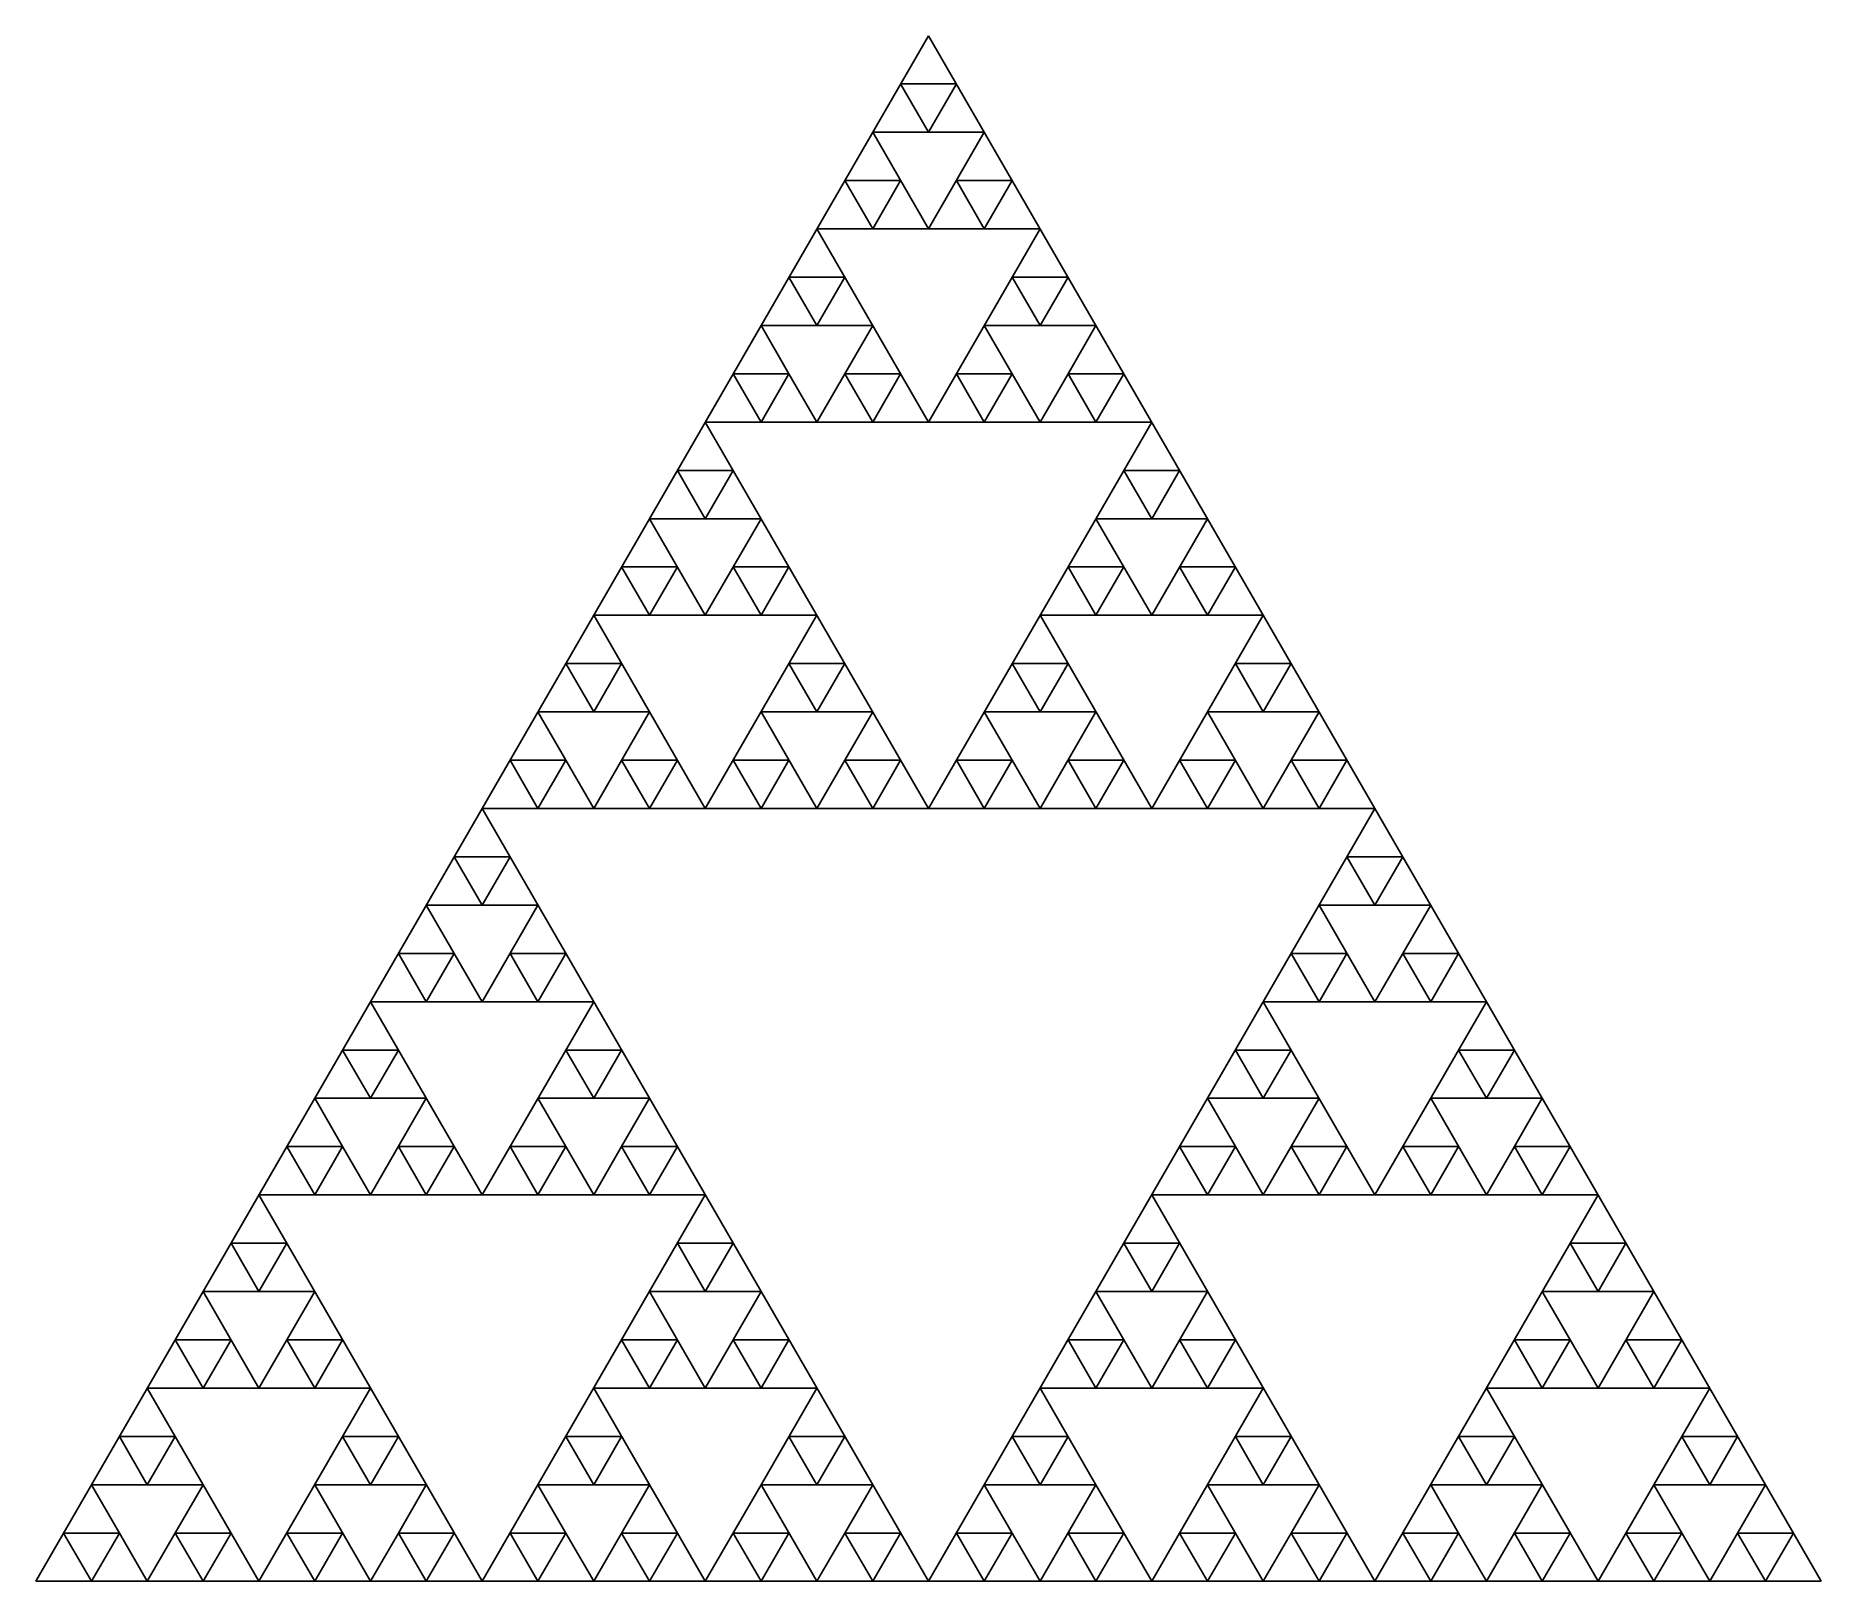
# Model space of a CAD drawing. Header units: inches. Extents: x -1.97 to 1.97, y -1.14 to 2.27.
import ezdxf

# ---------------------------------------------------------------- set-up
doc = ezdxf.new("R2010")
doc.units = ezdxf.units.IN
doc.layers.get('0').update_dxf_attribs({"linetype": 'CONTINUOUS'})
for name, color, linetype in [('1', 7, 'CONTINUOUS'), ('2', 7, 'CONTINUOUS'), ('3', 7, 'CONTINUOUS'), ('4', 7, 'CONTINUOUS'), ('5', 7, 'CONTINUOUS')]:
    doc.layers.add(name, color=color, linetype=linetype)

msp = doc.modelspace()

# ---------------------------------------------------------------- linework, layer by layer
at = {"color": 0, "linetype": 'CONTINUOUS'}
for p, q in [((-1.9685, -1.1365), (0, 2.273)), ((0, 2.273), (1.9685, -1.1365)), ((1.9685, -1.1365), (-1.9685, -1.1365))]:
    msp.add_line(p, q, dxfattribs=at)
at = {"layer": '1', "color": 1, "linetype": 'CONTINUOUS'}
for p, q in [((-0.9843, 0.5683), (0, 2.273)), ((0, 2.273), (0.9843, 0.5683)), ((-1.9685, -1.1365), (-0.9843, 0.5683)), ((0.9843, 0.5683), (-0.9843, 0.5683)), ((-0.9843, 0.5683), (0, -1.1365)), ((0, -1.1365), (0.9843, 0.5683)), ((0.9843, 0.5683), (1.9685, -1.1365)), ((0, -1.1365), (-1.9685, -1.1365)), ((1.9685, -1.1365), (0, -1.1365))]:
    msp.add_line(p, q, dxfattribs=at)
at = {"layer": '2', "color": 2, "linetype": 'CONTINUOUS'}
for p, q in [((-0.4921, 1.4206), (0, 0.5683)), ((-0.4921, 1.4206), (0.4921, 1.4206)), ((0, 0.5683), (0.4921, 1.4206)), ((-0.4921, -0.2841), (-1.4764, -0.2841)), ((-0.9843, -1.1365), (-1.4764, -0.2841)), ((-0.9843, -1.1365), (-0.4921, -0.2841)), ((0.4921, -0.2841), (0.9843, -1.1365)), ((1.4764, -0.2841), (0.4921, -0.2841)), ((1.4764, -0.2841), (0.9843, -1.1365))]:
    msp.add_line(p, q, dxfattribs=at)
at = {"layer": '3', "color": 3, "linetype": 'CONTINUOUS'}
for p, q in [((0, 1.4206), (-0.2461, 1.8468)), ((-0.2461, 1.8468), (0, 1.8468)), ((0.2461, 1.8468), (0, 1.4206)), ((0, 1.8468), (0.2461, 1.8468)), ((-0.7382, 0.9945), (-0.2461, 0.9945)), ((-0.6152, 0.7814), (-0.7382, 0.9945)), ((-0.2461, 0.9945), (-0.4921, 0.5683)), ((0.4921, 0.5683), (0.2461, 0.9945)), ((0.2461, 0.9945), (0.7382, 0.9945)), ((0.7382, 0.9945), (0.6152, 0.7814)), ((-0.4921, 0.5683), (-0.6152, 0.7814)), ((0.6152, 0.7814), (0.4921, 0.5683)), ((-0.9843, -0.2841), (-1.2303, 0.1421)), ((-1.2303, 0.1421), (-0.9843, 0.1421)), ((-0.7382, 0.1421), (-0.9843, -0.2841)), ((-0.9843, 0.1421), (-0.7382, 0.1421)), ((0.9843, -0.2841), (0.7382, 0.1421)), ((0.7382, 0.1421), (0.9843, 0.1421)), ((1.2303, 0.1421), (0.9843, -0.2841)), ((0.9843, 0.1421), (1.2303, 0.1421)), ((-1.7224, -0.7103), (-1.2303, -0.7103)), ((-1.5994, -0.9234), (-1.7224, -0.7103)), ((-1.2303, -0.7103), (-1.4764, -1.1365)), ((-0.4921, -1.1365), (-0.7382, -0.7103)), ((-0.7382, -0.7103), (-0.2461, -0.7103)), ((-0.2461, -0.7103), (-0.3691, -0.9234)), ((0.2461, -0.7103), (0.7382, -0.7103)), ((0.3691, -0.9234), (0.2461, -0.7103)), ((0.7382, -0.7103), (0.4921, -1.1365)), ((1.4764, -1.1365), (1.2303, -0.7103)), ((1.2303, -0.7103), (1.7224, -0.7103)), ((1.7224, -0.7103), (1.5994, -0.9234)), ((-1.4764, -1.1365), (-1.5994, -0.9234)), ((-0.3691, -0.9234), (-0.4921, -1.1365)), ((0.4921, -1.1365), (0.3691, -0.9234)), ((1.5994, -0.9234), (1.4764, -1.1365))]:
    msp.add_line(p, q, dxfattribs=at)
at = {"layer": '4', "color": 4, "linetype": 'CONTINUOUS'}
for p, q in [((0, 1.8468), (-0.123, 2.0599)), ((-0.123, 2.0599), (0, 2.0599)), ((0.123, 2.0599), (0, 1.8468)), ((0, 2.0599), (0.123, 2.0599)), ((-0.3691, 1.6337), (-0.123, 1.6337)), ((-0.3076, 1.5272), (-0.3691, 1.6337)), ((-0.123, 1.6337), (-0.2461, 1.4206)), ((0.2461, 1.4206), (0.123, 1.6337)), ((0.123, 1.6337), (0.3691, 1.6337)), ((0.3691, 1.6337), (0.3076, 1.5272)), ((-0.2461, 1.4206), (-0.3076, 1.5272)), ((0.3076, 1.5272), (0.2461, 1.4206)), ((-0.4921, 0.9945), (-0.6152, 1.2075)), ((-0.6152, 1.2075), (-0.4921, 1.2075)), ((-0.3691, 1.2075), (-0.4921, 0.9945)), ((-0.4921, 1.2075), (-0.3691, 1.2075)), ((0.4921, 0.9945), (0.3691, 1.2075)), ((0.3691, 1.2075), (0.4921, 1.2075)), ((0.6152, 1.2075), (0.4921, 0.9945)), ((0.4921, 1.2075), (0.6152, 1.2075)), ((-0.8612, 0.7814), (-0.6152, 0.7814)), ((-0.7997, 0.6748), (-0.8612, 0.7814)), ((-0.6152, 0.7814), (-0.7382, 0.5683)), ((-0.2461, 0.5683), (-0.3691, 0.7814)), ((-0.3691, 0.7814), (-0.123, 0.7814)), ((-0.123, 0.7814), (-0.1845, 0.6748)), ((0.123, 0.7814), (0.3691, 0.7814)), ((0.1845, 0.6748), (0.123, 0.7814)), ((0.3691, 0.7814), (0.2461, 0.5683)), ((0.7382, 0.5683), (0.6152, 0.7814)), ((0.6152, 0.7814), (0.8612, 0.7814)), ((0.8612, 0.7814), (0.7997, 0.6748)), ((-0.7382, 0.5683), (-0.7997, 0.6748)), ((-0.1845, 0.6748), (-0.2461, 0.5683)), ((0.2461, 0.5683), (0.1845, 0.6748)), ((0.7997, 0.6748), (0.7382, 0.5683)), ((-0.9843, 0.1421), (-1.1073, 0.3552)), ((-1.1073, 0.3552), (-0.9843, 0.3552)), ((-0.8612, 0.3552), (-0.9843, 0.1421)), ((-0.9843, 0.3552), (-0.8612, 0.3552)), ((0.9843, 0.1421), (0.8612, 0.3552)), ((0.8612, 0.3552), (0.9843, 0.3552)), ((1.1073, 0.3552), (0.9843, 0.1421)), ((0.9843, 0.3552), (1.1073, 0.3552)), ((-1.3533, -0.071), (-1.1073, -0.071)), ((-1.2918, -0.1776), (-1.3533, -0.071)), ((-1.1073, -0.071), (-1.2303, -0.2841)), ((-0.7382, -0.2841), (-0.8612, -0.071)), ((-0.8612, -0.071), (-0.6152, -0.071)), ((-0.6152, -0.071), (-0.6767, -0.1776)), ((0.6152, -0.071), (0.8612, -0.071)), ((0.6767, -0.1776), (0.6152, -0.071)), ((0.8612, -0.071), (0.7382, -0.2841)), ((1.2303, -0.2841), (1.1073, -0.071)), ((1.1073, -0.071), (1.3533, -0.071)), ((1.3533, -0.071), (1.2918, -0.1776)), ((-1.2303, -0.2841), (-1.2918, -0.1776)), ((-0.6767, -0.1776), (-0.7382, -0.2841)), ((0.7382, -0.2841), (0.6767, -0.1776)), ((1.2918, -0.1776), (1.2303, -0.2841)), ((-1.4764, -0.7103), (-1.5994, -0.4972)), ((-1.5994, -0.4972), (-1.4764, -0.4972)), ((-1.3533, -0.4972), (-1.4764, -0.7103)), ((-1.4764, -0.4972), (-1.3533, -0.4972)), ((-0.4921, -0.7103), (-0.6152, -0.4972)), ((-0.6152, -0.4972), (-0.4921, -0.4972)), ((-0.3691, -0.4972), (-0.4921, -0.7103)), ((-0.4921, -0.4972), (-0.3691, -0.4972)), ((0.4921, -0.7103), (0.3691, -0.4972)), ((0.3691, -0.4972), (0.4921, -0.4972)), ((0.6152, -0.4972), (0.4921, -0.7103)), ((0.4921, -0.4972), (0.6152, -0.4972)), ((1.4764, -0.7103), (1.3533, -0.4972)), ((1.3533, -0.4972), (1.4764, -0.4972)), ((1.5994, -0.4972), (1.4764, -0.7103)), ((1.4764, -0.4972), (1.5994, -0.4972)), ((-1.8455, -0.9234), (-1.5994, -0.9234)), ((-1.784, -1.03), (-1.8455, -0.9234)), ((-1.5994, -0.9234), (-1.7224, -1.1365)), ((-1.2303, -1.1365), (-1.3533, -0.9234)), ((-1.3533, -0.9234), (-1.1073, -0.9234)), ((-1.1073, -0.9234), (-1.1688, -1.03)), ((-0.8612, -0.9234), (-0.6152, -0.9234)), ((-0.7997, -1.03), (-0.8612, -0.9234)), ((-0.6152, -0.9234), (-0.7382, -1.1365)), ((-0.2461, -1.1365), (-0.3691, -0.9234)), ((-0.3691, -0.9234), (-0.123, -0.9234)), ((-0.123, -0.9234), (-0.1845, -1.03)), ((0.123, -0.9234), (0.3691, -0.9234)), ((0.1845, -1.03), (0.123, -0.9234)), ((0.3691, -0.9234), (0.2461, -1.1365)), ((0.7382, -1.1365), (0.6152, -0.9234)), ((0.6152, -0.9234), (0.8612, -0.9234)), ((0.8612, -0.9234), (0.7997, -1.03)), ((1.1073, -0.9234), (1.3533, -0.9234)), ((1.1688, -1.03), (1.1073, -0.9234)), ((1.3533, -0.9234), (1.2303, -1.1365)), ((1.7224, -1.1365), (1.5994, -0.9234)), ((1.5994, -0.9234), (1.8455, -0.9234)), ((1.8455, -0.9234), (1.784, -1.03)), ((-1.7224, -1.1365), (-1.784, -1.03)), ((-1.1688, -1.03), (-1.2303, -1.1365)), ((-0.7382, -1.1365), (-0.7997, -1.03)), ((-0.1845, -1.03), (-0.2461, -1.1365)), ((0.2461, -1.1365), (0.1845, -1.03)), ((0.7997, -1.03), (0.7382, -1.1365)), ((1.2303, -1.1365), (1.1688, -1.03)), ((1.784, -1.03), (1.7224, -1.1365))]:
    msp.add_line(p, q, dxfattribs=at)
at = {"layer": '5', "color": 5, "linetype": 'CONTINUOUS'}
for p, q in [((-0.0615, 2.1665), (0.0615, 2.1665)), ((0, 2.0599), (-0.0615, 2.1665)), ((0.0615, 2.1665), (0, 2.0599)), ((-0.1845, 1.9534), (-0.0615, 1.9534)), ((-0.123, 1.8468), (-0.1845, 1.9534)), ((-0.0615, 1.9534), (-0.123, 1.8468)), ((0.123, 1.8468), (0.0615, 1.9534)), ((0.0615, 1.9534), (0.1845, 1.9534)), ((0.1845, 1.9534), (0.123, 1.8468)), ((-0.3076, 1.7403), (-0.1845, 1.7403)), ((-0.2461, 1.6337), (-0.3076, 1.7403)), ((-0.1845, 1.7403), (-0.2461, 1.6337)), ((0.1845, 1.7403), (0.3076, 1.7403)), ((0.2461, 1.6337), (0.1845, 1.7403)), ((0.3076, 1.7403), (0.2461, 1.6337)), ((-0.4306, 1.5272), (-0.3076, 1.5272)), ((-0.3691, 1.4206), (-0.4306, 1.5272)), ((-0.3076, 1.5272), (-0.3691, 1.4206)), ((-0.123, 1.4206), (-0.1845, 1.5272)), ((-0.1845, 1.5272), (-0.0615, 1.5272)), ((-0.0615, 1.5272), (-0.123, 1.4206)), ((0.0615, 1.5272), (0.1845, 1.5272)), ((0.123, 1.4206), (0.0615, 1.5272)), ((0.1845, 1.5272), (0.123, 1.4206)), ((0.3691, 1.4206), (0.3076, 1.5272)), ((0.3076, 1.5272), (0.4306, 1.5272)), ((0.4306, 1.5272), (0.3691, 1.4206)), ((-0.5536, 1.3141), (-0.4306, 1.3141)), ((-0.4921, 1.2075), (-0.5536, 1.3141)), ((-0.4306, 1.3141), (-0.4921, 1.2075)), ((0.4306, 1.3141), (0.5536, 1.3141)), ((0.4921, 1.2075), (0.4306, 1.3141)), ((0.5536, 1.3141), (0.4921, 1.2075)), ((-0.6767, 1.101), (-0.5536, 1.101)), ((-0.6152, 0.9945), (-0.6767, 1.101)), ((-0.5536, 1.101), (-0.6152, 0.9945)), ((-0.3691, 0.9945), (-0.4306, 1.101)), ((-0.4306, 1.101), (-0.3076, 1.101)), ((-0.3076, 1.101), (-0.3691, 0.9945)), ((0.3076, 1.101), (0.4306, 1.101)), ((0.3691, 0.9945), (0.3076, 1.101)), ((0.4306, 1.101), (0.3691, 0.9945)), ((0.6152, 0.9945), (0.5536, 1.101)), ((0.5536, 1.101), (0.6767, 1.101)), ((0.6767, 1.101), (0.6152, 0.9945)), ((-0.7997, 0.8879), (-0.6767, 0.8879)), ((-0.7382, 0.7814), (-0.7997, 0.8879)), ((-0.6767, 0.8879), (-0.7382, 0.7814)), ((-0.3076, 0.8879), (-0.1845, 0.8879)), ((-0.2461, 0.7814), (-0.3076, 0.8879)), ((-0.1845, 0.8879), (-0.2461, 0.7814)), ((0.1845, 0.8879), (0.3076, 0.8879)), ((0.2461, 0.7814), (0.1845, 0.8879)), ((0.3076, 0.8879), (0.2461, 0.7814)), ((0.6767, 0.8879), (0.7997, 0.8879)), ((0.7382, 0.7814), (0.6767, 0.8879)), ((0.7997, 0.8879), (0.7382, 0.7814)), ((-0.9227, 0.6748), (-0.7997, 0.6748)), ((-0.8612, 0.5683), (-0.9227, 0.6748)), ((-0.7997, 0.6748), (-0.8612, 0.5683)), ((-0.6152, 0.5683), (-0.6767, 0.6748)), ((-0.6767, 0.6748), (-0.5536, 0.6748)), ((-0.5536, 0.6748), (-0.6152, 0.5683)), ((-0.4306, 0.6748), (-0.3076, 0.6748)), ((-0.3691, 0.5683), (-0.4306, 0.6748)), ((-0.3076, 0.6748), (-0.3691, 0.5683)), ((-0.123, 0.5683), (-0.1845, 0.6748)), ((-0.1845, 0.6748), (-0.0615, 0.6748)), ((-0.0615, 0.6748), (-0.123, 0.5683)), ((0.0615, 0.6748), (0.1845, 0.6748)), ((0.123, 0.5683), (0.0615, 0.6748)), ((0.1845, 0.6748), (0.123, 0.5683)), ((0.3691, 0.5683), (0.3076, 0.6748)), ((0.3076, 0.6748), (0.4306, 0.6748)), ((0.4306, 0.6748), (0.3691, 0.5683)), ((0.5536, 0.6748), (0.6767, 0.6748)), ((0.6152, 0.5683), (0.5536, 0.6748)), ((0.6767, 0.6748), (0.6152, 0.5683)), ((0.8612, 0.5683), (0.7997, 0.6748)), ((0.7997, 0.6748), (0.9227, 0.6748)), ((0.9227, 0.6748), (0.8612, 0.5683)), ((-1.0458, 0.4617), (-0.9227, 0.4617)), ((-0.9843, 0.3552), (-1.0458, 0.4617)), ((-0.9227, 0.4617), (-0.9843, 0.3552)), ((0.9227, 0.4617), (1.0458, 0.4617)), ((0.9843, 0.3552), (0.9227, 0.4617)), ((1.0458, 0.4617), (0.9843, 0.3552)), ((-1.1688, 0.2486), (-1.0458, 0.2486)), ((-1.1073, 0.1421), (-1.1688, 0.2486)), ((-1.0458, 0.2486), (-1.1073, 0.1421)), ((-0.8612, 0.1421), (-0.9227, 0.2486)), ((-0.9227, 0.2486), (-0.7997, 0.2486)), ((-0.7997, 0.2486), (-0.8612, 0.1421)), ((0.7997, 0.2486), (0.9227, 0.2486)), ((0.8612, 0.1421), (0.7997, 0.2486)), ((0.9227, 0.2486), (0.8612, 0.1421)), ((1.1073, 0.1421), (1.0458, 0.2486)), ((1.0458, 0.2486), (1.1688, 0.2486)), ((1.1688, 0.2486), (1.1073, 0.1421)), ((-1.2918, 0.0355), (-1.1688, 0.0355)), ((-1.2303, -0.071), (-1.2918, 0.0355)), ((-1.1688, 0.0355), (-1.2303, -0.071)), ((-0.7997, 0.0355), (-0.6767, 0.0355)), ((-0.7382, -0.071), (-0.7997, 0.0355)), ((-0.6767, 0.0355), (-0.7382, -0.071)), ((0.6767, 0.0355), (0.7997, 0.0355)), ((0.7382, -0.071), (0.6767, 0.0355)), ((0.7997, 0.0355), (0.7382, -0.071)), ((1.1688, 0.0355), (1.2918, 0.0355)), ((1.2303, -0.071), (1.1688, 0.0355)), ((1.2918, 0.0355), (1.2303, -0.071)), ((-1.4149, -0.1776), (-1.2918, -0.1776)), ((-1.3533, -0.2841), (-1.4149, -0.1776)), ((-1.2918, -0.1776), (-1.3533, -0.2841)), ((-1.1073, -0.2841), (-1.1688, -0.1776)), ((-1.1688, -0.1776), (-1.0458, -0.1776)), ((-1.0458, -0.1776), (-1.1073, -0.2841)), ((-0.9227, -0.1776), (-0.7997, -0.1776)), ((-0.8612, -0.2841), (-0.9227, -0.1776)), ((-0.7997, -0.1776), (-0.8612, -0.2841)), ((-0.6152, -0.2841), (-0.6767, -0.1776)), ((-0.6767, -0.1776), (-0.5536, -0.1776)), ((-0.5536, -0.1776), (-0.6152, -0.2841)), ((0.5536, -0.1776), (0.6767, -0.1776)), ((0.6152, -0.2841), (0.5536, -0.1776)), ((0.6767, -0.1776), (0.6152, -0.2841)), ((0.8612, -0.2841), (0.7997, -0.1776)), ((0.7997, -0.1776), (0.9227, -0.1776)), ((0.9227, -0.1776), (0.8612, -0.2841)), ((1.0458, -0.1776), (1.1688, -0.1776)), ((1.1073, -0.2841), (1.0458, -0.1776)), ((1.1688, -0.1776), (1.1073, -0.2841)), ((1.3533, -0.2841), (1.2918, -0.1776)), ((1.2918, -0.1776), (1.4149, -0.1776)), ((1.4149, -0.1776), (1.3533, -0.2841)), ((-1.5379, -0.3907), (-1.4149, -0.3907)), ((-1.4764, -0.4972), (-1.5379, -0.3907)), ((-1.4149, -0.3907), (-1.4764, -0.4972)), ((-0.5536, -0.3907), (-0.4306, -0.3907)), ((-0.4921, -0.4972), (-0.5536, -0.3907)), ((-0.4306, -0.3907), (-0.4921, -0.4972)), ((0.4306, -0.3907), (0.5536, -0.3907)), ((0.4921, -0.4972), (0.4306, -0.3907)), ((0.5536, -0.3907), (0.4921, -0.4972)), ((1.4149, -0.3907), (1.5379, -0.3907)), ((1.4764, -0.4972), (1.4149, -0.3907)), ((1.5379, -0.3907), (1.4764, -0.4972)), ((-1.6609, -0.6038), (-1.5379, -0.6038)), ((-1.5994, -0.7103), (-1.6609, -0.6038)), ((-1.5379, -0.6038), (-1.5994, -0.7103)), ((-1.3533, -0.7103), (-1.4149, -0.6038)), ((-1.4149, -0.6038), (-1.2918, -0.6038)), ((-1.2918, -0.6038), (-1.3533, -0.7103)), ((-0.6767, -0.6038), (-0.5536, -0.6038)), ((-0.6152, -0.7103), (-0.6767, -0.6038)), ((-0.5536, -0.6038), (-0.6152, -0.7103)), ((-0.3691, -0.7103), (-0.4306, -0.6038)), ((-0.4306, -0.6038), (-0.3076, -0.6038)), ((-0.3076, -0.6038), (-0.3691, -0.7103)), ((0.3076, -0.6038), (0.4306, -0.6038)), ((0.3691, -0.7103), (0.3076, -0.6038)), ((0.4306, -0.6038), (0.3691, -0.7103)), ((0.6152, -0.7103), (0.5536, -0.6038)), ((0.5536, -0.6038), (0.6767, -0.6038)), ((0.6767, -0.6038), (0.6152, -0.7103)), ((1.2918, -0.6038), (1.4149, -0.6038)), ((1.3533, -0.7103), (1.2918, -0.6038)), ((1.4149, -0.6038), (1.3533, -0.7103)), ((1.5994, -0.7103), (1.5379, -0.6038)), ((1.5379, -0.6038), (1.6609, -0.6038)), ((1.6609, -0.6038), (1.5994, -0.7103)), ((-1.784, -0.8169), (-1.6609, -0.8169)), ((-1.7224, -0.9234), (-1.784, -0.8169)), ((-1.6609, -0.8169), (-1.7224, -0.9234)), ((-1.2918, -0.8169), (-1.1688, -0.8169)), ((-1.2303, -0.9234), (-1.2918, -0.8169)), ((-1.1688, -0.8169), (-1.2303, -0.9234)), ((-0.7997, -0.8169), (-0.6767, -0.8169)), ((-0.7382, -0.9234), (-0.7997, -0.8169)), ((-0.6767, -0.8169), (-0.7382, -0.9234)), ((-0.3076, -0.8169), (-0.1845, -0.8169)), ((-0.2461, -0.9234), (-0.3076, -0.8169)), ((-0.1845, -0.8169), (-0.2461, -0.9234)), ((0.1845, -0.8169), (0.3076, -0.8169)), ((0.2461, -0.9234), (0.1845, -0.8169)), ((0.3076, -0.8169), (0.2461, -0.9234)), ((0.6767, -0.8169), (0.7997, -0.8169)), ((0.7382, -0.9234), (0.6767, -0.8169)), ((0.7997, -0.8169), (0.7382, -0.9234)), ((1.1688, -0.8169), (1.2918, -0.8169)), ((1.2303, -0.9234), (1.1688, -0.8169)), ((1.2918, -0.8169), (1.2303, -0.9234)), ((1.6609, -0.8169), (1.784, -0.8169)), ((1.7224, -0.9234), (1.6609, -0.8169)), ((1.784, -0.8169), (1.7224, -0.9234)), ((-1.907, -1.03), (-1.784, -1.03)), ((-1.8455, -1.1365), (-1.907, -1.03)), ((-1.784, -1.03), (-1.8455, -1.1365)), ((-1.5994, -1.1365), (-1.6609, -1.03)), ((-1.6609, -1.03), (-1.5379, -1.03)), ((-1.5379, -1.03), (-1.5994, -1.1365)), ((-1.4149, -1.03), (-1.2918, -1.03)), ((-1.3533, -1.1365), (-1.4149, -1.03)), ((-1.2918, -1.03), (-1.3533, -1.1365)), ((-1.1073, -1.1365), (-1.1688, -1.03)), ((-1.1688, -1.03), (-1.0458, -1.03)), ((-1.0458, -1.03), (-1.1073, -1.1365)), ((-0.9227, -1.03), (-0.7997, -1.03)), ((-0.8612, -1.1365), (-0.9227, -1.03)), ((-0.7997, -1.03), (-0.8612, -1.1365)), ((-0.6152, -1.1365), (-0.6767, -1.03)), ((-0.6767, -1.03), (-0.5536, -1.03)), ((-0.5536, -1.03), (-0.6152, -1.1365)), ((-0.4306, -1.03), (-0.3076, -1.03)), ((-0.3691, -1.1365), (-0.4306, -1.03)), ((-0.3076, -1.03), (-0.3691, -1.1365)), ((-0.123, -1.1365), (-0.1845, -1.03)), ((-0.1845, -1.03), (-0.0615, -1.03)), ((-0.0615, -1.03), (-0.123, -1.1365)), ((0.0615, -1.03), (0.1845, -1.03)), ((0.123, -1.1365), (0.0615, -1.03)), ((0.1845, -1.03), (0.123, -1.1365)), ((0.3691, -1.1365), (0.3076, -1.03)), ((0.3076, -1.03), (0.4306, -1.03)), ((0.4306, -1.03), (0.3691, -1.1365)), ((0.5536, -1.03), (0.6767, -1.03)), ((0.6152, -1.1365), (0.5536, -1.03)), ((0.6767, -1.03), (0.6152, -1.1365)), ((0.8612, -1.1365), (0.7997, -1.03)), ((0.7997, -1.03), (0.9227, -1.03)), ((0.9227, -1.03), (0.8612, -1.1365)), ((1.0458, -1.03), (1.1688, -1.03)), ((1.1073, -1.1365), (1.0458, -1.03)), ((1.1688, -1.03), (1.1073, -1.1365)), ((1.3533, -1.1365), (1.2918, -1.03)), ((1.2918, -1.03), (1.4149, -1.03)), ((1.4149, -1.03), (1.3533, -1.1365)), ((1.5379, -1.03), (1.6609, -1.03)), ((1.5994, -1.1365), (1.5379, -1.03)), ((1.6609, -1.03), (1.5994, -1.1365)), ((1.8455, -1.1365), (1.784, -1.03)), ((1.784, -1.03), (1.907, -1.03)), ((1.907, -1.03), (1.8455, -1.1365))]:
    msp.add_line(p, q, dxfattribs=at)

doc.saveas('drawing.dxf')
